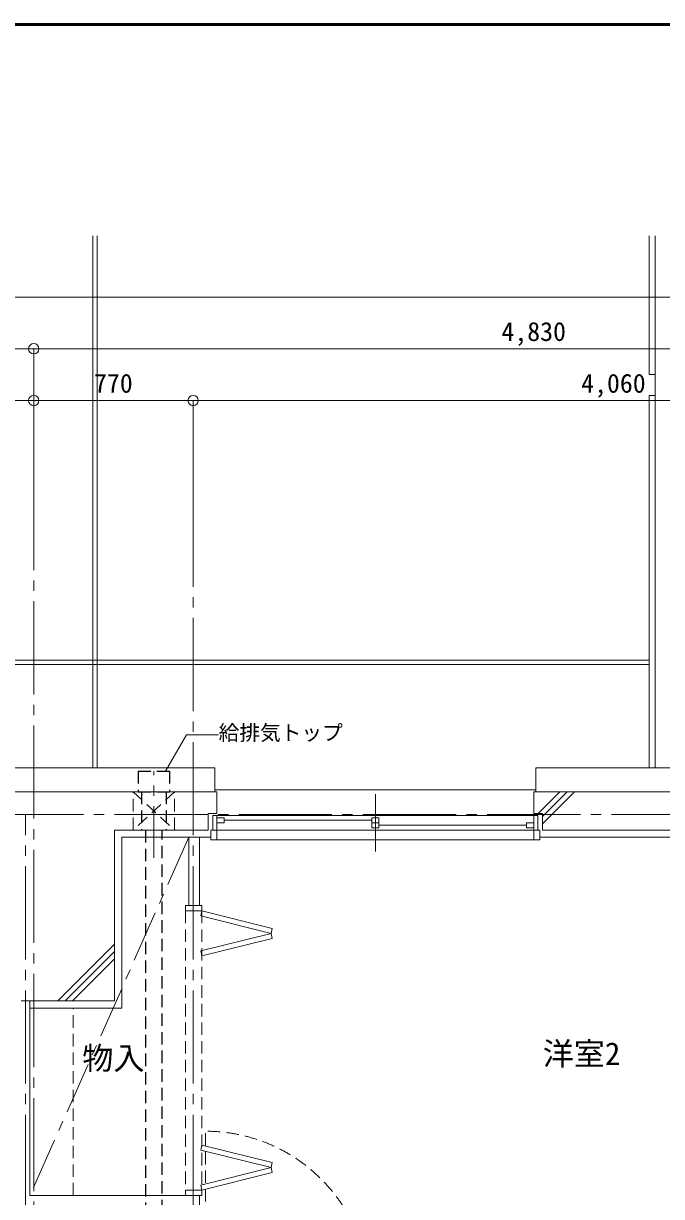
# Model space of a CAD drawing. Units: millimetres at full size, sheet at 1:50; details may follow other scales. Extents: x -9674 to 9699, y -6794 to 6791.
# Drawn here: x 1868 to 4950, y 1124 to 6791 of the extents above; entities that cross this region are included whole.
import ezdxf
from ezdxf.enums import TextEntityAlignment as Align

# ---------------------------------------------------------------- set-up
doc = ezdxf.new("R2010")
doc.units = ezdxf.units.MM
doc.header["$LTSCALE"] = 50
doc.header["$PDMODE"] = 32
doc.header["$PDSIZE"] = 50
for name, pattern in [('CHAIN1', [8, 5, -1, 1, -1]), ('CHAIN2', [12, 9, -1, 1, -1]), ('DASHED1', [1.8, 1.2, -0.6])]:
    doc.linetypes.add(name, pattern=pattern)
for name, color, linetype, lineweight in [('0-0_図面枠', 7, 'Continuous', 9), ('1-0_芯', 134, 'CHAIN2', 9), ('1-1_躯体', 134, 'Continuous', 9), ('1-2_間仕切', 134, 'Continuous', 9), ('1-3_建具', 134, 'Continuous', 9), ('1-6_ﾊﾞﾙｺﾆｰ・階段', 134, 'Continuous', 9), ('1-7_その他', 134, 'DASHED1', 9), ('1-8_ハッチ', 134, 'Continuous', 9), ('1-B_寸法', 134, 'Continuous', 9), ('1-C_梁', 134, 'DASHED1', 9), ('2-7_その他', 2, 'Continuous', 25), ('2-C', 2, 'DASHED1', 25)]:
    doc.layers.add(name, color=color, linetype=linetype, lineweight=lineweight)
doc.layers.add('1-A_文字', color=134, linetype='Continuous')
doc.styles.add('ＭＳ ゴシック', font='')
doc.styles.get('ＭＳ ゴシック').set_extended_font_data('MS Gothic')

msp = doc.modelspace()

# ---------------------------------------------------------------- linework, layer by layer
at = {"layer": '0-0_図面枠'}
for p, q in [((9697.16, 6789.66), (-9672.16, 6789.66)), ((9695.4, 6787.9), (-9670.4, 6787.9)), ((-9668.64, 6786.14), (9693.64, 6786.14)), ((9691.87, 6784.38), (-9666.87, 6784.38)), ((9690.11, 6782.61), (-9665.11, 6782.61)), ((9688.35, 6780.85), (-9663.35, 6780.85))]:
    msp.add_line(p, q, dxfattribs=at)
msp.add_lwpolyline([(9698.92, -6793.93), (9698.92, 6791.43), (-9673.92, 6791.43)], dxfattribs=at)
at = {"layer": '1-0_芯'}
for p, q in [((1917.5, -4250.06), (1917.5, 4219.94)), ((2687.5, 469.94), (2687.5, 4219.94)), ((-8492.5, 2969.94), (8517.5, 2969.94)), ((1878.5, 469.94), (1878.5, 2969.94))]:
    msp.add_line(p, q, dxfattribs=at)
at = {"layer": '1-1_躯体'}
for p, q in [((1132.5, 3079.94), (2802.5, 3079.94)), ((2802.5, 2974.94), (2802.5, 3079.94)), ((4332.5, 3079.94), (6807.5, 3079.94)), ((4332.5, 2974.94), (4332.5, 3079.94)), ((2760.5, 2974.94), (2802.5, 2974.94)), ((2760.5, 2894.94), (2760.5, 2974.94)), ((4374.5, 2974.94), (4332.5, 2974.94)), ((4374.5, 2894.94), (4374.5, 2974.94)), ((2307.5, 2894.94), (2760.5, 2894.94)), ((2307.5, 2069.94), (2307.5, 2894.94)), ((4374.5, 2894.94), (6357.5, 2894.94)), ((1857.5, 2069.94), (2307.5, 2069.94))]:
    msp.add_line(p, q, dxfattribs=at)
at = {"layer": '1-2_間仕切'}
for p, q in [((2666.5, 2859.94), (2666.5, 2529.94)), ((2717.5, 2529.94), (2717.5, 2859.94)), ((1899.5, 2069.94), (1899.5, 1129.94)), ((2717.5, 1129.94), (1899.5, 1129.94)), ((2717.5, 439.94), (2717.5, 1129.94))]:
    msp.add_line(p, q, dxfattribs=at)
at = {"layer": '1-3_建具'}
for p, q in [((2792.5, 3079.94), (2792.5, 3194.94)), ((4342.5, 3079.94), (4342.5, 3194.94)), ((2792.5, 3089.94), (4342.5, 3089.94)), ((3567.5, 3068.42), (3567.5, 2791.46)), ((2782.5, 2964.94), (2817.5, 2964.94)), ((2782.5, 2964.94), (2782.5, 2894.94)), ((2802.5, 2894.94), (2802.5, 2964.94)), ((2837.5, 2953.94), (2802.5, 2953.94)), ((4317.5, 2964.94), (2817.5, 2964.94)), ((2837.5, 2953.94), (2837.5, 2929.94)), ((3585, 2953.94), (3550, 2953.94)), ((3585, 2905.94), (3585, 2953.94)), ((4352.5, 2964.94), (4317.5, 2964.94)), ((4332.5, 2894.94), (4332.5, 2964.94)), ((4352.5, 2964.94), (4352.5, 2894.94)), ((2772.5, 2894.94), (2802.5, 2894.94)), ((2772.5, 2847.94), (2772.5, 2894.94)), ((2837.5, 2929.94), (2802.5, 2929.94)), ((2802.5, 2847.94), (2802.5, 2894.94)), ((2817.5, 2894.94), (2802.5, 2894.94)), ((4317.5, 2894.94), (2817.5, 2894.94)), ((3550, 2941.94), (2837.5, 2941.94)), ((3585, 2929.94), (3550, 2929.94)), ((3585, 2917.94), (4297.5, 2917.94)), ((4297.5, 2905.94), (4297.5, 2929.94)), ((4297.5, 2929.94), (4332.5, 2929.94)), ((4297.5, 2905.94), (4332.5, 2905.94)), ((4317.5, 2894.94), (4332.5, 2894.94)), ((4362.5, 2894.94), (4332.5, 2894.94)), ((4332.5, 2847.94), (4332.5, 2894.94)), ((4362.5, 2847.94), (4362.5, 2894.94)), ((2772.5, 2847.94), (2802.5, 2847.94)), ((2802.5, 2847.94), (4332.5, 2847.94)), ((4362.5, 2847.94), (4332.5, 2847.94)), ((2730, 2529.94), (2650, 2529.94)), ((2723.94, 2480.69), (2730, 2504.94)), ((2730, 2504.94), (2730, 2529.94)), ((3069.55, 2420.05), (2730, 2504.94)), ((2723.94, 2480.69), (3063.49, 2395.8)), ((2723.94, 2310.91), (3063.49, 2395.8)), ((3063.49, 2395.8), (3069.55, 2420.05)), ((3063.49, 2395.8), (3069.55, 2371.54)), ((3069.55, 2371.54), (2730, 2286.66)), ((2723.94, 2310.91), (2730, 2286.66)), ((2723.94, 1348.97), (2730, 1373.22)), ((3069.55, 1288.33), (2730, 1373.22)), ((2723.94, 1348.97), (3063.49, 1264.08)), ((2723.94, 1179.19), (3063.49, 1264.08)), ((3063.49, 1264.08), (3069.55, 1288.33)), ((3063.49, 1264.08), (3069.55, 1239.83)), ((3069.55, 1239.83), (2730, 1154.94)), ((2730, 1154.94), (2650, 1154.94)), ((2650, 1129.94), (2650, 1154.94)), ((2723.94, 1179.19), (2730, 1154.94)), ((2730, 1129.94), (2730, 1154.94)), ((2730, 1129.94), (2650, 1129.94))]:
    msp.add_line(p, q, dxfattribs=at)
at = {"layer": '1-3_建具', "linetype": 'DASHED1'}
for p, q in [((2650, 2504.94), (2650, 1154.94)), ((2730, 2504.94), (2730, 1154.94)), ((2747.5, 649.94), (2747.5, 1439.94))]:
    msp.add_line(p, q, dxfattribs=at)
at = {"layer": '1-3_建具'}
for points in [[(3585, 2905.94), (3550, 2905.94), (3550, 2953.94)], [(2730, 2504.94), (2650, 2504.94), (2650, 2529.94)]]:
    msp.add_lwpolyline(points, dxfattribs=at)
at = {"layer": '1-3_建具', "linetype": 'DASHED1'}
msp.add_arc((2747.5, 649.94), 790, 0, 90, dxfattribs=at)
at = {"layer": '1-6_ﾊﾞﾙｺﾆｰ・階段'}
for p, q in [((2203.5, 3194.94), (2203.5, 5765.56)), ((2223.5, 3194.94), (2223.5, 5765.56)), ((4889.5, 5094.94), (4889.5, 5765.56)), ((4919.5, 3194.94), (4919.5, 5765.56)), ((4919.5, 5094.94), (4889.5, 5094.94)), ((4919.5, 4994.94), (4889.5, 4994.94)), ((4889.5, 3194.94), (4889.5, 4994.94)), ((-6242.5, 3714.94), (4889.5, 3714.94)), ((-6242.5, 3694.94), (4889.5, 3694.94)), ((1142.5, 3194.94), (2792.5, 3194.94)), ((4342.5, 3194.94), (6807.5, 3194.94))]:
    msp.add_line(p, q, dxfattribs=at)
at = {"layer": '1-7_その他', "linetype": 'CHAIN1'}
for p, q in [((2497.5, 2759.94), (2497.5, 3179.94)), ((2666.5, 2859.94), (1899.5, 1129.94))]:
    msp.add_line(p, q, dxfattribs=at)
at = {"layer": '1-7_その他'}
for p, q in [((2397.5, 2894.94), (2397.5, 3079.94)), ((2397.5, 3079.94), (2597.5, 2894.94)), ((2597.5, 3079.94), (2397.5, 2894.94)), ((2597.5, 2894.94), (2597.5, 3079.94))]:
    msp.add_line(p, q, dxfattribs=at)
at = {"layer": '1-8_ハッチ'}
for p, q in [((4353.8, 2974.94), (4458.8, 3079.94)), ((4374.5, 2924.93), (4529.51, 3079.94)), ((4374.5, 2960.29), (4494.15, 3079.94)), ((2342.5, 2859.94), (2772.5, 2859.94)), ((2342.5, 2034.94), (2342.5, 2859.94)), ((4362.5, 2859.94), (6322.5, 2859.94)), ((2034.58, 2069.94), (2307.5, 2342.86)), ((2069.94, 2069.94), (2307.5, 2307.5)), ((2105.29, 2069.94), (2307.5, 2272.14)), ((1899.5, 2034.94), (2342.5, 2034.94))]:
    msp.add_line(p, q, dxfattribs=at)
at = {"layer": '1-B_寸法'}
for p, q in [((-6752.5, 5469.94), (6747.5, 5469.94)), ((-3032.5, 5219.94), (1917.5, 5219.94)), ((1917.5, 5219.94), (6747.5, 5219.94)), ((1917.5, 5219.94), (1917.5, 4219.94)), ((-892.5, 4969.94), (1917.5, 4969.94)), ((1917.5, 4969.94), (2687.5, 4969.94)), ((2687.5, 4969.94), (6747.5, 4969.94)), ((2687.5, 4969.94), (2687.5, 4219.94))]:
    msp.add_line(p, q, dxfattribs=at)
for p in [(1917.5, 5219.94), (1917.5, 4969.94), (2687.5, 4969.94)]:
    msp.add_point(p, dxfattribs=at)
at = {"layer": '1-C_梁'}
msp.add_line((2107.5, 1129.94), (2107.5, 2034.94), dxfattribs=at)
at = {"layer": '2-7_その他', "color": 7, "lineweight": 9}
for p in [(2553.85, 3179.94), (2809.78, 3355.46)]:
    msp.add_line(p, (2655.18, 3355.46), dxfattribs=at)
at = {"layer": '2-C'}
for p, q in [((2422.5, 3179.94), (2572.5, 3179.94)), ((2422.5, 3179.94), (2422.5, 3079.94)), ((2572.5, 3179.94), (2572.5, 3079.94)), ((2422.5, 3079.94), (2572.5, 3079.94)), ((2437.5, 3079.94), (2437.5, 2894.94)), ((2557.5, 3079.94), (2557.5, 2894.94)), ((2457.5, 2894.94), (2457.5, 959.2)), ((2537.5, 959.2), (2537.5, 2894.94))]:
    msp.add_line(p, q, dxfattribs=at)

# ---------------------------------------------------------------- texts
at = {"layer": '1-A_文字', "style": 'ＭＳ ゴシック'}
for s, p in [('洋室2', (4375.8, 1726.61)), ('物入', (2152.21, 1704.51))]:
    msp.add_text(s, height=110, dxfattribs=at).set_placement(p, align=Align.BOTTOM_LEFT)
at = {"layer": '1-B_寸法', "style": 'ＭＳ ゴシック'}
for s, p in [('4,830', (4176.25, 5229.94)), ('770', (2208.75, 4979.94)), ('4,060', (4561.25, 4979.94))]:
    msp.add_text(s, height=91.64, dxfattribs=at).set_placement(p, align=Align.BOTTOM_LEFT)
at = {"layer": '2-7_その他', "color": 7, "style": 'ＭＳ ゴシック'}
msp.add_text('給排気トップ', height=73.31, dxfattribs=at).set_placement((2810.41, 3306.52), align=Align.BOTTOM_LEFT)

doc.saveas('drawing.dxf')
